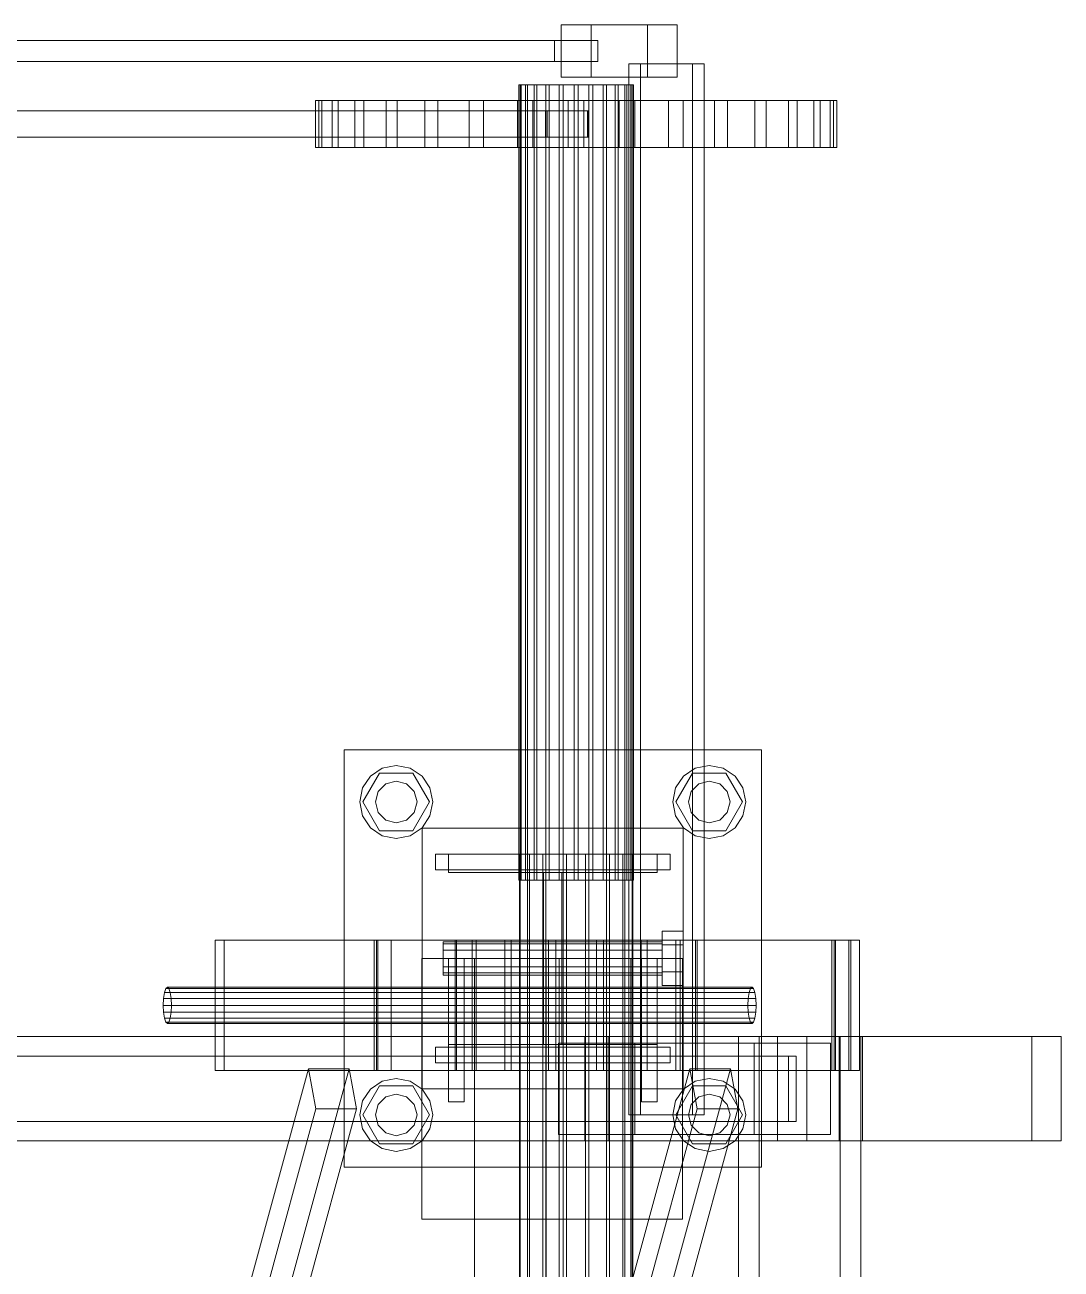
# Model space of a CAD drawing. Header units: millimetres. Extents: x -1970 to 59977, y -50268 to 6837.
# Drawn here: x 38727.9 to 39125.2, y -16589.2 to -16112 of the extents above; entities that cross this region are included whole.
import ezdxf

# ---------------------------------------------------------------- set-up
doc = ezdxf.new("R2010")
doc.units = ezdxf.units.MM
doc.layers.add('superior_C03', color=7, linetype='Continuous', lineweight=0)

msp = doc.modelspace()

# ---------------------------------------------------------------- linework, layer by layer
at = {"layer": 'superior_C03'}
for p, q in [((38944.994, -16112), (38933.512, -16112)), ((38933.512, -16112), (38933.512, -16132)), ((38966.56, -16112), (38933.512, -16112)), ((38944.994, -16132), (38944.994, -16112)), ((38978.041, -16112), (38944.994, -16112)), ((38966.56, -16132), (38966.56, -16112)), ((38966.56, -16112), (38978.041, -16112)), ((38978.041, -16112), (38978.041, -16132)), ((37780.974, -16118), (38930.916, -16118)), ((38947.59, -16118), (37797.647, -16118)), ((38930.916, -16126), (38930.916, -16118)), ((38930.916, -16118), (38947.59, -16118)), ((38947.59, -16118), (38947.59, -16126)), ((37780.974, -16126), (38930.916, -16126)), ((37797.647, -16126), (38947.59, -16126)), ((38947.59, -16126), (38930.916, -16126)), ((38983.846, -16127), (38959.484, -16127)), ((38959.484, -16127), (38959.484, -16530)), ((38963.976, -16127), (38959.484, -16127)), ((38963.976, -16530), (38963.976, -16127)), ((38963.976, -16127), (38988.337, -16127)), ((38983.846, -16530), (38983.846, -16127)), ((38983.846, -16127), (38988.337, -16127)), ((38988.337, -16127), (38988.337, -16530)), ((38933.512, -16132), (38944.994, -16132)), ((38966.56, -16132), (38933.512, -16132)), ((38944.994, -16132), (38978.041, -16132)), ((38978.041, -16132), (38966.56, -16132)), ((38918.217, -16135), (38917.267, -16135)), ((38917.267, -16135), (38917.815, -16135)), ((38917.267, -16440), (38917.267, -16135)), ((38917.815, -16135), (38919.824, -16135)), ((38917.815, -16440), (38917.815, -16135)), ((38920.6, -16135), (38918.217, -16135)), ((38918.217, -16440), (38918.217, -16135)), ((38919.824, -16135), (38923.157, -16135)), ((38919.824, -16440), (38919.824, -16135)), ((38924.255, -16135), (38920.6, -16135)), ((38920.6, -16440), (38920.6, -16135)), ((38923.157, -16135), (38927.588, -16135)), ((38923.157, -16440), (38923.157, -16135)), ((38928.932, -16135), (38924.255, -16135)), ((38924.255, -16440), (38924.255, -16135)), ((38927.588, -16135), (38932.813, -16135)), ((38927.588, -16440), (38927.588, -16135)), ((38934.312, -16135), (38928.932, -16135)), ((38928.932, -16440), (38928.932, -16135)), ((38932.813, -16135), (38938.477, -16135)), ((38932.813, -16440), (38932.813, -16135)), ((38940.029, -16135), (38934.312, -16135)), ((38934.312, -16440), (38934.312, -16135)), ((38938.477, -16135), (38944.194, -16135)), ((38938.477, -16440), (38938.477, -16135)), ((38945.693, -16135), (38940.029, -16135)), ((38940.029, -16440), (38940.029, -16135)), ((38944.194, -16135), (38949.574, -16135)), ((38944.194, -16440), (38944.194, -16135)), ((38950.918, -16135), (38945.693, -16135)), ((38945.693, -16440), (38945.693, -16135)), ((38949.574, -16135), (38954.251, -16135)), ((38949.574, -16440), (38949.574, -16135)), ((38955.349, -16135), (38950.918, -16135)), ((38950.918, -16440), (38950.918, -16135)), ((38954.251, -16135), (38957.906, -16135)), ((38954.251, -16440), (38954.251, -16135)), ((38958.682, -16135), (38955.349, -16135)), ((38955.349, -16440), (38955.349, -16135)), ((38957.906, -16135), (38960.289, -16135)), ((38957.906, -16440), (38957.906, -16135)), ((38960.691, -16135), (38958.682, -16135)), ((38958.682, -16440), (38958.682, -16135)), ((38960.289, -16135), (38961.239, -16135)), ((38960.289, -16440), (38960.289, -16135)), ((38961.239, -16135), (38960.691, -16135)), ((38960.691, -16135), (38960.691, -16440)), ((38961.239, -16440), (38961.239, -16135)), ((38840.631, -16141), (38839.298, -16141)), ((38839.298, -16141), (38841.807, -16141)), ((38839.298, -16159), (38839.298, -16141)), ((38845.753, -16141), (38840.631, -16141)), ((38840.631, -16159), (38840.631, -16141)), ((38841.807, -16141), (38848.061, -16141)), ((38841.807, -16159), (38841.807, -16141)), ((38854.469, -16141), (38845.753, -16141)), ((38845.753, -16159), (38845.753, -16141)), ((38848.061, -16141), (38857.819, -16141)), ((38848.061, -16159), (38848.061, -16141)), ((38866.442, -16141), (38854.469, -16141)), ((38854.469, -16159), (38854.469, -16141)), ((38857.819, -16141), (38870.707, -16141)), ((38857.819, -16159), (38857.819, -16141)), ((38881.214, -16141), (38866.442, -16141)), ((38866.442, -16159), (38866.442, -16141)), ((38870.707, -16141), (38886.228, -16141)), ((38870.707, -16159), (38870.707, -16141)), ((38898.216, -16141), (38881.214, -16141)), ((38881.214, -16159), (38881.214, -16141)), ((38886.228, -16141), (38903.788, -16141)), ((38886.228, -16159), (38886.228, -16141)), ((38916.795, -16141), (38898.216, -16141)), ((38898.216, -16159), (38898.216, -16141)), ((38903.788, -16141), (38922.71, -16141)), ((38903.788, -16159), (38903.788, -16141)), ((38936.238, -16141), (38916.795, -16141)), ((38916.795, -16159), (38916.795, -16141)), ((38922.71, -16141), (38942.268, -16141)), ((38922.71, -16159), (38922.71, -16141)), ((38955.796, -16141), (38936.238, -16141)), ((38936.238, -16159), (38936.238, -16141)), ((38942.268, -16141), (38961.711, -16141)), ((38942.268, -16159), (38942.268, -16141)), ((38974.718, -16141), (38955.796, -16141)), ((38955.796, -16159), (38955.796, -16141)), ((38961.711, -16141), (38980.29, -16141)), ((38961.711, -16159), (38961.711, -16141)), ((38992.278, -16141), (38974.718, -16141)), ((38974.718, -16159), (38974.718, -16141)), ((38980.29, -16141), (38997.292, -16141)), ((38980.29, -16159), (38980.29, -16141)), ((39007.799, -16141), (38992.278, -16141)), ((38992.278, -16159), (38992.278, -16141)), ((38997.292, -16141), (39012.064, -16141)), ((38997.292, -16159), (38997.292, -16141)), ((39020.687, -16141), (39007.799, -16141)), ((39007.799, -16159), (39007.799, -16141)), ((39012.064, -16141), (39024.037, -16141)), ((39012.064, -16159), (39012.064, -16141)), ((39030.445, -16141), (39020.687, -16141)), ((39020.687, -16159), (39020.687, -16141)), ((39024.037, -16141), (39032.753, -16141)), ((39024.037, -16159), (39024.037, -16141)), ((39036.699, -16141), (39030.445, -16141)), ((39030.445, -16159), (39030.445, -16141)), ((39032.753, -16141), (39037.875, -16141)), ((39032.753, -16159), (39032.753, -16141)), ((39039.207, -16141), (39036.699, -16141)), ((39036.699, -16141), (39036.699, -16159)), ((39037.875, -16141), (39039.207, -16141)), ((39037.875, -16159), (39037.875, -16141)), ((39039.207, -16159), (39039.207, -16141)), ((37782.134, -16145), (38927.52, -16145)), ((38928.203, -16145), (37782.817, -16145)), ((37791.863, -16145), (38943.597, -16145)), ((38943.866, -16145), (37792.132, -16145)), ((38927.52, -16155), (38927.52, -16145)), ((38927.52, -16145), (38928.203, -16145)), ((38928.203, -16145), (38928.203, -16155)), ((38943.597, -16155), (38943.597, -16145)), ((38943.597, -16145), (38943.866, -16145)), ((38943.866, -16145), (38943.866, -16155)), ((37782.134, -16155), (38927.52, -16155)), ((37782.817, -16155), (38928.203, -16155)), ((37791.863, -16155), (38943.597, -16155)), ((37792.132, -16155), (38943.866, -16155)), ((38928.203, -16155), (38927.52, -16155)), ((38943.866, -16155), (38943.597, -16155)), ((38841.807, -16159), (38839.298, -16159)), ((38839.298, -16159), (38840.631, -16159)), ((38840.631, -16159), (38845.753, -16159)), ((38848.061, -16159), (38841.807, -16159)), ((38845.753, -16159), (38854.469, -16159)), ((38857.819, -16159), (38848.061, -16159)), ((38854.469, -16159), (38866.442, -16159)), ((38870.707, -16159), (38857.819, -16159)), ((38866.442, -16159), (38881.214, -16159)), ((38886.228, -16159), (38870.707, -16159)), ((38881.214, -16159), (38898.216, -16159)), ((38903.788, -16159), (38886.228, -16159)), ((38898.216, -16159), (38916.795, -16159)), ((38922.71, -16159), (38903.788, -16159)), ((38916.795, -16159), (38936.238, -16159)), ((38942.268, -16159), (38922.71, -16159)), ((38936.238, -16159), (38955.796, -16159)), ((38961.711, -16159), (38942.268, -16159)), ((38955.796, -16159), (38974.718, -16159)), ((38980.29, -16159), (38961.711, -16159)), ((38974.718, -16159), (38992.278, -16159)), ((38997.292, -16159), (38980.29, -16159)), ((38992.278, -16159), (39007.799, -16159)), ((39012.064, -16159), (38997.292, -16159)), ((39007.799, -16159), (39020.687, -16159)), ((39024.037, -16159), (39012.064, -16159)), ((39020.687, -16159), (39030.445, -16159)), ((39032.753, -16159), (39024.037, -16159)), ((39030.445, -16159), (39036.699, -16159)), ((39037.875, -16159), (39032.753, -16159)), ((39036.699, -16159), (39039.207, -16159)), ((39039.207, -16159), (39037.875, -16159)), ((38850.29, -16550), (38850.29, -16390)), ((38850.29, -16390), (39010.29, -16390)), ((39010.29, -16390), (39010.29, -16550)), ((38857.49, -16410), (38863.89, -16398.915)), ((38860.391, -16400.101), (38864.933, -16397.066)), ((38863.89, -16398.915), (38876.69, -16398.915)), ((38864.933, -16397.066), (38870.29, -16396)), ((38870.29, -16396), (38875.648, -16397.066)), ((38875.648, -16397.066), (38880.19, -16400.101)), ((38876.69, -16398.915), (38883.09, -16410)), ((38977.49, -16410), (38983.89, -16398.915)), ((38980.391, -16400.101), (38984.933, -16397.066)), ((38983.89, -16398.915), (38996.69, -16398.915)), ((38984.933, -16397.066), (38990.29, -16396)), ((38990.29, -16396), (38995.648, -16397.066)), ((38995.648, -16397.066), (39000.19, -16400.101)), ((38996.69, -16398.915), (39003.09, -16410)), ((38857.356, -16404.642), (38860.391, -16400.101)), ((38863.362, -16406), (38866.29, -16403.072)), ((38866.29, -16403.072), (38870.29, -16402)), ((38870.29, -16402), (38874.29, -16403.072)), ((38874.29, -16403.072), (38877.219, -16406)), ((38880.19, -16400.101), (38883.225, -16404.642)), ((38977.356, -16404.642), (38980.391, -16400.101)), ((38983.362, -16406), (38986.29, -16403.072)), ((38986.29, -16403.072), (38990.29, -16402)), ((38990.29, -16402), (38994.29, -16403.072)), ((38994.29, -16403.072), (38997.219, -16406)), ((39000.19, -16400.101), (39003.225, -16404.642)), ((38856.29, -16410), (38857.356, -16404.642)), ((38862.29, -16410), (38863.362, -16406)), ((38877.219, -16406), (38878.29, -16410)), ((38883.225, -16404.642), (38884.29, -16410)), ((38976.29, -16410), (38977.356, -16404.642)), ((38982.29, -16410), (38983.362, -16406)), ((38997.219, -16406), (38998.29, -16410)), ((39003.225, -16404.642), (39004.29, -16410)), ((38857.356, -16415.358), (38856.29, -16410)), ((38863.89, -16421.085), (38857.49, -16410)), ((38863.362, -16414), (38862.29, -16410)), ((38866.29, -16416.928), (38863.362, -16414)), ((38877.219, -16414), (38874.29, -16416.928)), ((38883.09, -16410), (38876.69, -16421.085)), ((38878.29, -16410), (38877.219, -16414)), ((38884.29, -16410), (38883.225, -16415.358)), ((38977.356, -16415.358), (38976.29, -16410)), ((38983.89, -16421.085), (38977.49, -16410)), ((38983.362, -16414), (38982.29, -16410)), ((38986.29, -16416.928), (38983.362, -16414)), ((38997.219, -16414), (38994.29, -16416.928)), ((39003.09, -16410), (38996.69, -16421.085)), ((38998.29, -16410), (38997.219, -16414)), ((39004.29, -16410), (39003.225, -16415.358)), ((38860.391, -16419.899), (38857.356, -16415.358)), ((38870.29, -16418), (38866.29, -16416.928)), ((38874.29, -16416.928), (38870.29, -16418)), ((38883.225, -16415.358), (38880.19, -16419.899)), ((38980.391, -16419.899), (38977.356, -16415.358)), ((38990.29, -16418), (38986.29, -16416.928)), ((38994.29, -16416.928), (38990.29, -16418)), ((39003.225, -16415.358), (39000.19, -16419.899)), ((38864.933, -16422.934), (38860.391, -16419.899)), ((38876.69, -16421.085), (38863.89, -16421.085)), ((38870.29, -16424), (38864.933, -16422.934)), ((38875.648, -16422.934), (38870.29, -16424)), ((38880.19, -16419.899), (38875.648, -16422.934)), ((38880.29, -16520), (38880.29, -16420)), ((38880.29, -16420), (38980.29, -16420)), ((38980.29, -16420), (38980.29, -16520)), ((38984.933, -16422.934), (38980.391, -16419.899)), ((38996.69, -16421.085), (38983.89, -16421.085)), ((38990.29, -16424), (38984.933, -16422.934)), ((38995.648, -16422.934), (38990.29, -16424)), ((39000.19, -16419.899), (38995.648, -16422.934)), ((38885.29, -16430), (38975.29, -16430)), ((38885.29, -16436), (38885.29, -16430)), ((38890.29, -16437), (38890.29, -16430)), ((38890.29, -16430), (38970.29, -16430)), ((38917.815, -16430), (38917.556, -16430)), ((38917.556, -16430), (38920.6, -16430)), ((38917.556, -16430), (38917.556, -19570)), ((38921.338, -16430), (38917.815, -16430)), ((38917.815, -16430), (38917.815, -19570)), ((38920.6, -16430), (38926.484, -16430)), ((38920.6, -16430), (38920.6, -19570)), ((38927.588, -16430), (38921.338, -16430)), ((38921.338, -16430), (38921.338, -19570)), ((38926.484, -16430), (38934.312, -16430)), ((38926.484, -16430), (38926.484, -19570)), ((38935.614, -16430), (38927.588, -16430)), ((38927.588, -16430), (38927.588, -19570)), ((38934.312, -16430), (38942.892, -16430)), ((38934.312, -16430), (38934.312, -19570)), ((38944.194, -16430), (38935.614, -16430)), ((38935.614, -16430), (38935.614, -19570)), ((38942.892, -16430), (38950.918, -16430)), ((38942.892, -16430), (38942.892, -19570)), ((38952.022, -16430), (38944.194, -16430)), ((38944.194, -16430), (38944.194, -19570)), ((38950.918, -16430), (38957.168, -16430)), ((38950.918, -16430), (38950.918, -19570)), ((38957.906, -16430), (38952.022, -16430)), ((38952.022, -16430), (38952.022, -19570)), ((38957.168, -16430), (38960.691, -16430)), ((38957.168, -16430), (38957.168, -19570)), ((38960.95, -16430), (38957.906, -16430)), ((38957.906, -16430), (38957.906, -19570)), ((38960.691, -16430), (38960.95, -16430)), ((38960.691, -19570), (38960.691, -16430)), ((38960.95, -16430), (38960.95, -19570)), ((38970.29, -16430), (38970.29, -16437)), ((38975.29, -16436), (38975.29, -16430)), ((38885.29, -16436), (38975.29, -16436)), ((38970.29, -16437), (38890.29, -16437)), ((38926.79, -16503), (38926.79, -16437)), ((38926.79, -16437), (38933.79, -16437)), ((38933.79, -16437), (38933.79, -16503)), ((38917.815, -16440), (38917.267, -16440)), ((38917.267, -16440), (38918.217, -16440)), ((38919.824, -16440), (38917.815, -16440)), ((38918.217, -16440), (38920.6, -16440)), ((38923.157, -16440), (38919.824, -16440)), ((38920.6, -16440), (38924.255, -16440)), ((38927.588, -16440), (38923.157, -16440)), ((38924.255, -16440), (38928.932, -16440)), ((38932.813, -16440), (38927.588, -16440)), ((38928.932, -16440), (38934.312, -16440)), ((38938.477, -16440), (38932.813, -16440)), ((38934.312, -16440), (38940.029, -16440)), ((38944.194, -16440), (38938.477, -16440)), ((38940.029, -16440), (38945.693, -16440)), ((38949.574, -16440), (38944.194, -16440)), ((38945.693, -16440), (38950.918, -16440)), ((38954.251, -16440), (38949.574, -16440)), ((38950.918, -16440), (38955.349, -16440)), ((38957.906, -16440), (38954.251, -16440)), ((38955.349, -16440), (38958.682, -16440)), ((38960.289, -16440), (38957.906, -16440)), ((38958.682, -16440), (38960.691, -16440)), ((38961.239, -16440), (38960.289, -16440)), ((38960.691, -16440), (38961.239, -16440)), ((38972.29, -16464.8), (38972.29, -16459.6)), ((38980.29, -16459.6), (38972.29, -16459.6)), ((38980.29, -16459.6), (38980.29, -16464.8)), ((39044.559, -16463), (38800.945, -16463)), ((38800.945, -16463), (38800.945, -16513)), ((38804.313, -16463), (38800.945, -16463)), ((38804.313, -16513), (38804.313, -16463)), ((38804.313, -16463), (39047.927, -16463)), ((39037.285, -16463), (38861.882, -16463)), ((38861.882, -16463), (38861.882, -16513)), ((38863.23, -16463), (38861.882, -16463)), ((39038.183, -16463), (38862.781, -16463)), ((38862.781, -16463), (38862.781, -16513)), ((38868.395, -16463), (38862.781, -16463)), ((38863.23, -16513), (38863.23, -16463)), ((38863.23, -16463), (39038.632, -16463)), ((38868.395, -16513), (38868.395, -16463)), ((38868.395, -16463), (39043.797, -16463)), ((38888.29, -16464.457), (38888.29, -16463.6)), ((38972.29, -16463.6), (38888.29, -16463.6)), ((38888.29, -16464.457), (38888.29, -16466.8)), ((38888.29, -16464.457), (38972.29, -16464.457)), ((38893.454, -16463), (38892.901, -16463)), ((38892.901, -16463), (38899.404, -16463)), ((38892.901, -16463), (38892.901, -16513)), ((38900.979, -16463), (38893.454, -16463)), ((38893.454, -16463), (38893.454, -16513)), ((38899.404, -16463), (38911.975, -16463)), ((38899.404, -16463), (38899.404, -16513)), ((38914.331, -16463), (38900.979, -16463)), ((38900.979, -16463), (38900.979, -16513)), ((38911.975, -16463), (38928.698, -16463)), ((38911.975, -16463), (38911.975, -16513)), ((38931.478, -16463), (38914.331, -16463)), ((38914.331, -16463), (38914.331, -16513)), ((38928.698, -16463), (38947.028, -16463)), ((38928.698, -16463), (38928.698, -16513)), ((38949.808, -16463), (38931.478, -16463)), ((38931.478, -16463), (38931.478, -16513)), ((38947.028, -16463), (38964.174, -16463)), ((38947.028, -16463), (38947.028, -16513)), ((38966.531, -16463), (38949.808, -16463)), ((38949.808, -16463), (38949.808, -16513)), ((38964.174, -16463), (38977.527, -16463)), ((38964.174, -16463), (38964.174, -16513)), ((38979.102, -16463), (38966.531, -16463)), ((38966.531, -16463), (38966.531, -16513)), ((38972.29, -16463.6), (38972.29, -16464.457)), ((38972.29, -16464.457), (38972.29, -16466.8)), ((38972.29, -16464.8), (38972.29, -16475.2)), ((38972.29, -16464.8), (38980.29, -16464.8)), ((38977.527, -16463), (38985.052, -16463)), ((38977.527, -16463), (38977.527, -16513)), ((38985.605, -16463), (38979.102, -16463)), ((38979.102, -16463), (38979.102, -16513)), ((38980.29, -16464.8), (38980.29, -16475.2)), ((38985.052, -16463), (38985.605, -16463)), ((38985.052, -16513), (38985.052, -16463)), ((38985.605, -16463), (38985.605, -16513)), ((39037.285, -16513), (39037.285, -16463)), ((39037.285, -16463), (39038.632, -16463)), ((39038.183, -16513), (39038.183, -16463)), ((39038.183, -16463), (39043.797, -16463)), ((39038.632, -16463), (39038.632, -16513)), ((39043.797, -16463), (39043.797, -16513)), ((39044.559, -16513), (39044.559, -16463)), ((39044.559, -16463), (39047.927, -16463)), ((39047.927, -16463), (39047.927, -16513)), ((38880.066, -16570), (38880.066, -16470)), ((38880.066, -16470), (38980.066, -16470)), ((38888.29, -16466.8), (38888.29, -16470)), ((38888.29, -16466.8), (38972.29, -16466.8)), ((38888.29, -16470), (38888.29, -16473.2)), ((38888.29, -16470), (38972.29, -16470)), ((38890.29, -16470), (38890.29, -16525)), ((38890.29, -16470), (38896.29, -16470)), ((38896.29, -16470), (38896.29, -16525)), ((38960.29, -16470), (38900.29, -16470)), ((38900.29, -16470), (38900.29, -19530)), ((38932.79, -16470), (38927.79, -16470)), ((38927.79, -16470), (38927.79, -19530)), ((38932.79, -19530), (38932.79, -16470)), ((38960.29, -19530), (38960.29, -16470)), ((38964.29, -16470), (38964.29, -16525)), ((38964.29, -16470), (38970.29, -16470)), ((38970.29, -16470), (38970.29, -16525)), ((38972.29, -16466.8), (38972.29, -16470)), ((38972.29, -16470), (38972.29, -16473.2)), ((38980.066, -16470), (38980.066, -16570)), ((38888.29, -16473.2), (38888.29, -16475.543)), ((38888.29, -16473.2), (38972.29, -16473.2)), ((38888.29, -16475.543), (38888.29, -16476.4)), ((38888.29, -16475.543), (38972.29, -16475.543)), ((38972.29, -16473.2), (38972.29, -16475.543)), ((38972.29, -16475.2), (38972.29, -16480.4)), ((38972.29, -16475.2), (38980.29, -16475.2)), ((38972.29, -16475.543), (38972.29, -16476.4)), ((38980.29, -16475.2), (38980.29, -16480.4)), ((38888.29, -16476.4), (38972.29, -16476.4)), ((38972.29, -16480.4), (38980.29, -16480.4)), ((38781.006, -16488), (38781.126, -16485.321)), ((38781.126, -16485.321), (38781.467, -16483.05)), ((38781.126, -16485.321), (39005.251, -16485.321)), ((38781.467, -16483.05), (38781.977, -16481.533)), ((38781.467, -16483.05), (39005.592, -16483.05)), ((38781.977, -16481.533), (38782.578, -16481)), ((38781.977, -16481.533), (39006.102, -16481.533)), ((38782.578, -16481), (38783.18, -16481.533)), ((39006.703, -16481), (38782.578, -16481)), ((38783.18, -16481.533), (38783.69, -16483.05)), ((38783.18, -16481.533), (39007.305, -16481.533)), ((38783.69, -16483.05), (38784.031, -16485.321)), ((38783.69, -16483.05), (39007.815, -16483.05)), ((38784.031, -16485.321), (38784.15, -16488)), ((38784.031, -16485.321), (39008.156, -16485.321)), ((39005.251, -16485.321), (39005.131, -16488)), ((39005.592, -16483.05), (39005.251, -16485.321)), ((39006.102, -16481.533), (39005.592, -16483.05)), ((39006.703, -16481), (39006.102, -16481.533)), ((39007.305, -16481.533), (39006.703, -16481)), ((39007.815, -16483.05), (39007.305, -16481.533)), ((39008.156, -16485.321), (39007.815, -16483.05)), ((39008.275, -16488), (39008.156, -16485.321)), ((38781.126, -16490.679), (38781.006, -16488)), ((38781.006, -16488), (39005.131, -16488)), ((38784.15, -16488), (38784.031, -16490.679)), ((38784.15, -16488), (39008.275, -16488)), ((39005.131, -16488), (39005.251, -16490.679)), ((39008.156, -16490.679), (39008.275, -16488)), ((38781.467, -16492.95), (38781.126, -16490.679)), ((38781.126, -16490.679), (39005.251, -16490.679)), ((38781.977, -16494.467), (38781.467, -16492.95)), ((38781.467, -16492.95), (39005.592, -16492.95)), ((38782.578, -16495), (38781.977, -16494.467)), ((38781.977, -16494.467), (39006.102, -16494.467)), ((38783.18, -16494.467), (38782.578, -16495)), ((38782.578, -16495), (39006.703, -16495)), ((38783.69, -16492.95), (38783.18, -16494.467)), ((38783.18, -16494.467), (39007.305, -16494.467)), ((38784.031, -16490.679), (38783.69, -16492.95)), ((38783.69, -16492.95), (39007.815, -16492.95)), ((38784.031, -16490.679), (39008.156, -16490.679)), ((39005.251, -16490.679), (39005.592, -16492.95)), ((39005.592, -16492.95), (39006.102, -16494.467)), ((39006.102, -16494.467), (39006.703, -16495)), ((39006.703, -16495), (39007.305, -16494.467)), ((39007.305, -16494.467), (39007.815, -16492.95)), ((39007.815, -16492.95), (39008.156, -16490.679)), ((38942.622, -16500), (37968.165, -16500)), ((37977.148, -16500), (38951.605, -16500)), ((39016.507, -16500), (38042.051, -16500)), ((38053.279, -16500), (39027.736, -16500)), ((38942.622, -16500), (38942.622, -16540)), ((38951.605, -16500), (38942.622, -16500)), ((39040.067, -16500), (38942.622, -16500)), ((38951.605, -16540), (38951.605, -16500)), ((38951.605, -16500), (39049.05, -16500)), ((39040.488, -16500), (39001.51, -16500)), ((39001.51, -16500), (39001.51, -19500)), ((39009.37, -16500), (39001.51, -16500)), ((39009.37, -19500), (39009.37, -16500)), ((39009.37, -16500), (39048.348, -16500)), ((39016.507, -16500), (39016.507, -16540)), ((39027.736, -16500), (39016.507, -16500)), ((39113.953, -16500), (39016.507, -16500)), ((39027.736, -16540), (39027.736, -16500)), ((39027.736, -16500), (39125.182, -16500)), ((39040.067, -16500), (39040.067, -16540)), ((39049.05, -16500), (39040.067, -16500)), ((39040.488, -19500), (39040.488, -16500)), ((39040.488, -16500), (39048.348, -16500)), ((39048.348, -16500), (39048.348, -19500)), ((39049.05, -16540), (39049.05, -16500)), ((39113.953, -16500), (39113.953, -16540)), ((39125.182, -16500), (39113.953, -16500)), ((39125.182, -16540), (39125.182, -16500)), ((38885.29, -16504), (38975.29, -16504)), ((38885.29, -16510), (38885.29, -16504)), ((38890.29, -16510), (38890.29, -16503)), ((38890.29, -16503), (38970.29, -16503)), ((38933.79, -16503), (38926.79, -16503)), ((38961.73, -16502.5), (38932.496, -16502.5)), ((38932.496, -16502.5), (38932.496, -16537.5)), ((39007.505, -16502.5), (38932.496, -16502.5)), ((38961.73, -16537.5), (38961.73, -16502.5)), ((38961.73, -16502.5), (39036.738, -16502.5)), ((38970.29, -16503), (38970.29, -16510)), ((38975.29, -16510), (38975.29, -16504)), ((39007.505, -16537.5), (39007.505, -16502.5)), ((39007.505, -16502.5), (39036.738, -16502.5)), ((39036.738, -16502.5), (39036.738, -16537.5)), ((37971.221, -16507.5), (39020.686, -16507.5)), ((39023.557, -16507.5), (37974.092, -16507.5)), ((39020.686, -16532.5), (39020.686, -16507.5)), ((39020.686, -16507.5), (39023.557, -16507.5)), ((39023.557, -16507.5), (39023.557, -16532.5)), ((38836.624, -16512.29), (38784.971, -16702.29)), ((38800.563, -16702.29), (38852.215, -16512.29)), ((38800.945, -16513), (39044.559, -16513)), ((38800.945, -16513), (38804.313, -16513)), ((39047.927, -16513), (38804.313, -16513)), ((38839.484, -16527.71), (38836.624, -16512.29)), ((38836.624, -16512.29), (38852.215, -16512.29)), ((38852.215, -16512.29), (38855.076, -16527.71)), ((38861.882, -16513), (39037.285, -16513)), ((38861.882, -16513), (38863.23, -16513)), ((38862.781, -16513), (39038.183, -16513)), ((38862.781, -16513), (38868.395, -16513)), ((39038.632, -16513), (38863.23, -16513)), ((39043.797, -16513), (38868.395, -16513)), ((38885.29, -16510), (38975.29, -16510)), ((38970.29, -16510), (38890.29, -16510)), ((38899.404, -16513), (38892.901, -16513)), ((38892.901, -16513), (38893.454, -16513)), ((38893.454, -16513), (38900.979, -16513)), ((38911.975, -16513), (38899.404, -16513)), ((38900.979, -16513), (38914.331, -16513)), ((38928.698, -16513), (38911.975, -16513)), ((38914.331, -16513), (38931.478, -16513)), ((38947.028, -16513), (38928.698, -16513)), ((38982.792, -16512.29), (38931.14, -16702.29)), ((38931.478, -16513), (38949.808, -16513)), ((38946.731, -16702.29), (38998.384, -16512.29)), ((38964.174, -16513), (38947.028, -16513)), ((38949.808, -16513), (38966.531, -16513)), ((38977.527, -16513), (38964.174, -16513)), ((38966.531, -16513), (38979.102, -16513)), ((38985.052, -16513), (38977.527, -16513)), ((38979.102, -16513), (38985.605, -16513)), ((38985.653, -16527.71), (38982.792, -16512.29)), ((38982.792, -16512.29), (38998.384, -16512.29)), ((38985.605, -16513), (38985.052, -16513)), ((38998.384, -16512.29), (39001.244, -16527.71)), ((39038.632, -16513), (39037.285, -16513)), ((39043.797, -16513), (39038.183, -16513)), ((39047.927, -16513), (39044.559, -16513)), ((38857.49, -16530), (38863.89, -16518.915)), ((38860.391, -16520.101), (38864.933, -16517.066)), ((38863.89, -16518.915), (38876.69, -16518.915)), ((38864.933, -16517.066), (38870.29, -16516)), ((38870.29, -16516), (38875.648, -16517.066)), ((38875.648, -16517.066), (38880.19, -16520.101)), ((38876.69, -16518.915), (38883.09, -16530)), ((38977.49, -16530), (38983.89, -16518.915)), ((38980.391, -16520.101), (38984.933, -16517.066)), ((38983.89, -16518.915), (38996.69, -16518.915)), ((38984.933, -16517.066), (38990.29, -16516)), ((38990.29, -16516), (38995.648, -16517.066)), ((38995.648, -16517.066), (39000.19, -16520.101)), ((38996.69, -16518.915), (39003.09, -16530)), ((38857.356, -16524.642), (38860.391, -16520.101)), ((38863.362, -16526), (38866.29, -16523.072)), ((38866.29, -16523.072), (38870.29, -16522)), ((38870.29, -16522), (38874.29, -16523.072)), ((38874.29, -16523.072), (38877.219, -16526)), ((38880.19, -16520.101), (38883.225, -16524.642)), ((38980.29, -16520), (38880.29, -16520)), ((38977.356, -16524.642), (38980.391, -16520.101)), ((38983.362, -16526), (38986.29, -16523.072)), ((38986.29, -16523.072), (38990.29, -16522)), ((38990.29, -16522), (38994.29, -16523.072)), ((38994.29, -16523.072), (38997.219, -16526)), ((39000.19, -16520.101), (39003.225, -16524.642)), ((38839.484, -16527.71), (38787.832, -16717.71)), ((38855.076, -16527.71), (38803.423, -16717.71)), ((38855.076, -16527.71), (38839.484, -16527.71)), ((38856.29, -16530), (38857.356, -16524.642)), ((38862.29, -16530), (38863.362, -16526)), ((38877.219, -16526), (38878.29, -16530)), ((38883.225, -16524.642), (38884.29, -16530)), ((38890.29, -16525), (38896.29, -16525)), ((38985.653, -16527.71), (38934, -16717.71)), ((39001.244, -16527.71), (38949.592, -16717.71)), ((38964.29, -16525), (38970.29, -16525)), ((38976.29, -16530), (38977.356, -16524.642)), ((38982.29, -16530), (38983.362, -16526)), ((39001.244, -16527.71), (38985.653, -16527.71)), ((38997.219, -16526), (38998.29, -16530)), ((39003.225, -16524.642), (39004.29, -16530)), ((37971.221, -16532.5), (39020.686, -16532.5)), ((37974.092, -16532.5), (39023.557, -16532.5)), ((38857.356, -16535.358), (38856.29, -16530)), ((38863.89, -16541.085), (38857.49, -16530)), ((38863.362, -16534), (38862.29, -16530)), ((38883.09, -16530), (38876.69, -16541.085)), ((38878.29, -16530), (38877.219, -16534)), ((38884.29, -16530), (38883.225, -16535.358)), ((38959.484, -16530), (38983.846, -16530)), ((38959.484, -16530), (38963.976, -16530)), ((38988.337, -16530), (38963.976, -16530)), ((38977.356, -16535.358), (38976.29, -16530)), ((38983.89, -16541.085), (38977.49, -16530)), ((38983.362, -16534), (38982.29, -16530)), ((38988.337, -16530), (38983.846, -16530)), ((39003.09, -16530), (38996.69, -16541.085)), ((38998.29, -16530), (38997.219, -16534)), ((39004.29, -16530), (39003.225, -16535.358)), ((39023.557, -16532.5), (39020.686, -16532.5)), ((38860.391, -16539.899), (38857.356, -16535.358)), ((38866.29, -16536.928), (38863.362, -16534)), ((38870.29, -16538), (38866.29, -16536.928)), ((38874.29, -16536.928), (38870.29, -16538)), ((38877.219, -16534), (38874.29, -16536.928)), ((38883.225, -16535.358), (38880.19, -16539.899)), ((38932.496, -16537.5), (38961.73, -16537.5)), ((39007.505, -16537.5), (38932.496, -16537.5)), ((39036.738, -16537.5), (38961.73, -16537.5)), ((38980.391, -16539.899), (38977.356, -16535.358)), ((38986.29, -16536.928), (38983.362, -16534)), ((38990.29, -16538), (38986.29, -16536.928)), ((38994.29, -16536.928), (38990.29, -16538)), ((38997.219, -16534), (38994.29, -16536.928)), ((39003.225, -16535.358), (39000.19, -16539.899)), ((39036.738, -16537.5), (39007.505, -16537.5)), ((37968.165, -16540), (38942.622, -16540)), ((37977.148, -16540), (38951.605, -16540)), ((38042.051, -16540), (39016.507, -16540)), ((38053.279, -16540), (39027.736, -16540)), ((38864.933, -16542.934), (38860.391, -16539.899)), ((38876.69, -16541.085), (38863.89, -16541.085)), ((38870.29, -16544), (38864.933, -16542.934)), ((38875.648, -16542.934), (38870.29, -16544)), ((38880.19, -16539.899), (38875.648, -16542.934)), ((38942.622, -16540), (38951.605, -16540)), ((38942.622, -16540), (39040.067, -16540)), ((38951.605, -16540), (39049.05, -16540)), ((38984.933, -16542.934), (38980.391, -16539.899)), ((38996.69, -16541.085), (38983.89, -16541.085)), ((38990.29, -16544), (38984.933, -16542.934)), ((38995.648, -16542.934), (38990.29, -16544)), ((39000.19, -16539.899), (38995.648, -16542.934)), ((39016.507, -16540), (39027.736, -16540)), ((39016.507, -16540), (39113.953, -16540)), ((39027.736, -16540), (39125.182, -16540)), ((39040.067, -16540), (39049.05, -16540)), ((39113.953, -16540), (39125.182, -16540)), ((39010.29, -16550), (38850.29, -16550)), ((38980.066, -16570), (38880.066, -16570))]:
    msp.add_line(p, q, dxfattribs=at)

doc.saveas('drawing.dxf')
